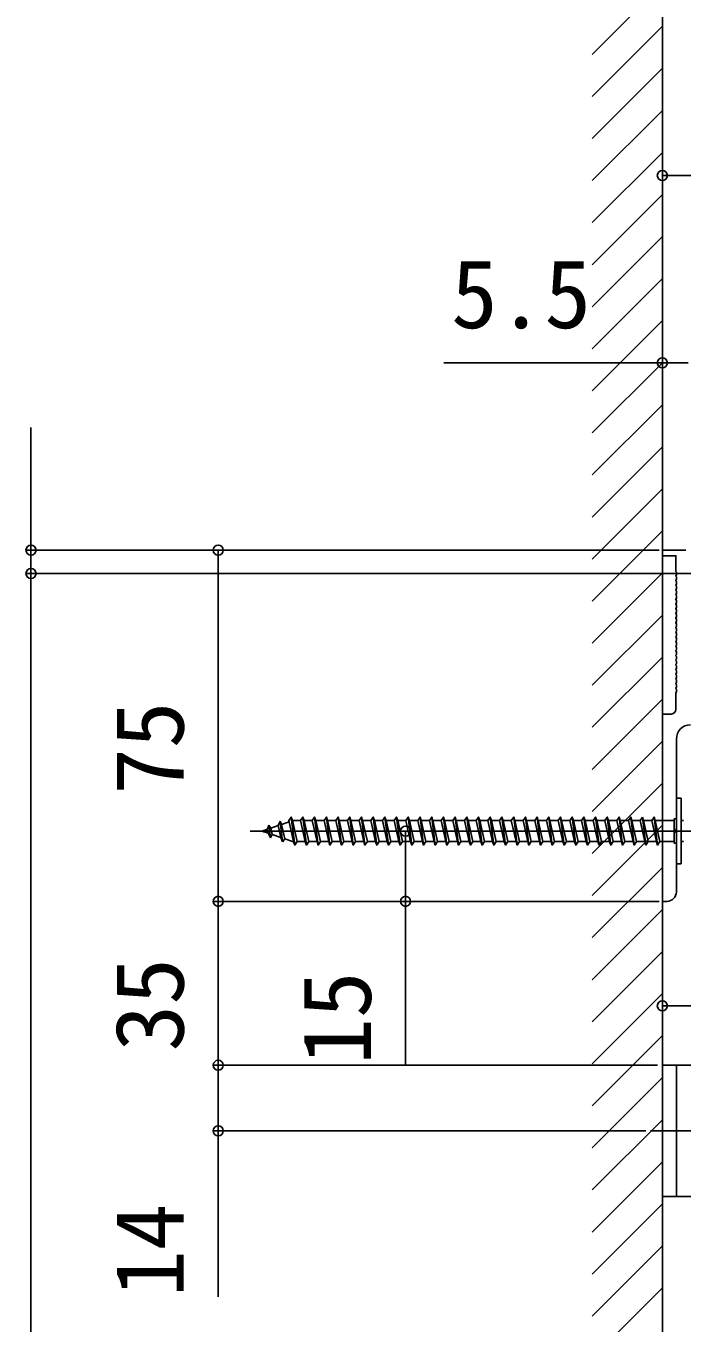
# Model space of a CAD drawing. Units: millimetres, scale not verified. Extents: x -875 to 875, y -1304 to 1297.
# Drawn here: x -547.8 to -407.7, y 251.3 to 528.2 of the extents above; entities that cross this region are included whole.
import ezdxf
from ezdxf.enums import TextEntityAlignment as Align

# ---------------------------------------------------------------- set-up
doc = ezdxf.new("R2010")
doc.units = ezdxf.units.MM
doc.header["$LTSCALE"] = 8
for name, color, linetype in [('0-3_YKK_11', 7, 'Continuous'), ('0-5_YKK_12', 2, 'Continuous'), ('0-6_YKK_13', 4, 'Continuous'), ('0-8_YKK_D', 6, 'Continuous'), ('0-A_YSS_K', 3, 'Continuous')]:
    doc.layers.add(name, color=color, linetype=linetype)
doc.styles.add('ＭＳ ゴシック', font='')
doc.styles.get('ＭＳ ゴシック').set_extended_font_data('MS Gothic')

msp = doc.modelspace()

# ---------------------------------------------------------------- linework, layer by layer
at = {"layer": '0-3_YKK_11'}
msp.add_line((-410.87, 341.317), (-411.87, 341.317), dxfattribs=at)
for points in [[(-408.85, 405.042), (-408.85, 405.592), (-408.97, 405.776), (-408.97, 405.859), (-408.85, 406.042), (-408.85, 406.592), (-408.97, 406.776), (-408.97, 406.859), (-408.85, 407.042), (-408.85, 407.592), (-408.97, 407.776), (-408.97, 407.859), (-408.85, 408.042), (-408.85, 408.592), (-408.97, 408.776), (-408.97, 408.859), (-408.85, 409.042), (-408.85, 409.592), (-408.97, 409.776), (-408.97, 409.859), (-408.85, 410.042), (-408.85, 410.592), (-408.97, 410.776), (-408.97, 410.859), (-408.85, 411.042), (-408.85, 411.592), (-408.97, 411.776), (-408.97, 415.117), (-411.87, 415.117), (-411.87, 416.317), (-406.87, 416.317)], [(-408.85, 395.592), (-408.97, 395.776), (-408.97, 395.859), (-408.85, 396.042), (-408.85, 396.592), (-408.97, 396.776), (-408.97, 396.859), (-408.85, 397.042), (-408.85, 397.592), (-408.97, 397.776), (-408.97, 397.859), (-408.85, 398.042), (-408.85, 398.592), (-408.97, 398.776), (-408.97, 398.859), (-408.85, 399.042), (-408.85, 399.592), (-408.97, 399.776), (-408.97, 399.859), (-408.85, 400.042), (-408.85, 400.592), (-408.97, 400.776), (-408.97, 400.859), (-408.85, 401.042), (-408.85, 401.592), (-408.97, 401.776), (-408.97, 401.859), (-408.85, 402.042), (-408.85, 402.592), (-408.97, 402.776), (-408.97, 402.859), (-408.85, 403.042), (-408.85, 403.592), (-408.97, 403.776), (-408.97, 403.859), (-408.85, 404.042), (-408.85, 404.592), (-408.97, 404.776), (-408.97, 404.859), (-408.85, 405.042)], [(-408.97, 382.317), (-408.97, 385.859), (-408.85, 386.042), (-408.85, 386.592), (-408.97, 386.776), (-408.97, 386.859), (-408.85, 387.042), (-408.85, 387.592), (-408.97, 387.776), (-408.97, 387.859), (-408.85, 388.042), (-408.85, 388.592), (-408.97, 388.776), (-408.97, 388.859), (-408.85, 389.042), (-408.85, 389.592), (-408.97, 389.776), (-408.97, 389.859), (-408.85, 390.042), (-408.85, 390.592), (-408.97, 390.776), (-408.97, 390.859), (-408.85, 391.042), (-408.85, 391.592), (-408.97, 391.776), (-408.97, 391.859), (-408.85, 392.042), (-408.85, 392.592), (-408.97, 392.776), (-408.97, 392.859), (-408.85, 393.042), (-408.85, 393.592), (-408.97, 393.776), (-408.97, 393.859), (-408.85, 394.042), (-408.85, 394.592), (-408.97, 394.776), (-408.97, 394.859), (-408.85, 395.042), (-408.85, 395.592)], [(-411.87, 341.317), (-411.87, 381.317), (-409.97, 381.317)], [(-408.87, 376.017), (-408.87, 356.776), (-408.99, 356.592), (-408.99, 356.042), (-408.87, 355.859), (-408.87, 343.317)]]:
    msp.add_lwpolyline(points, dxfattribs=at)
for centre, radius, start, end in [((-409.97, 382.317), 1, 270.00001, 359.99999), ((-405.87, 376.017), 3, 90.00001, 179.99999), ((-410.87, 343.317), 2, 270.00001, 359.99999)]:
    msp.add_arc(centre, radius, start, end, dxfattribs=at)
at = {"layer": '0-5_YKK_12'}
for p, q in [((-400.87, 356.317), (-499.87, 356.317)), ((-411.87, 306.317), (-201.87, 306.317)), ((-414.37, 292.317), (-352.328, 292.317))]:
    msp.add_line(p, q, dxfattribs=at)
at = {"layer": '0-6_YKK_13'}
for p, q in [((-408.87, 349.317), (-408.87, 363.317)), ((-407.87, 363.317), (-408.87, 363.317)), ((-407.87, 349.317), (-407.87, 363.317)), ((-495.907, 357.614), (-496.209, 356.717)), ((-495.907, 357.614), (-495.512, 356.957)), ((-495.568, 354.904), (-495.907, 357.614)), ((-495.512, 356.957), (-493.887, 357.517)), ((-493.51, 358.439), (-493.887, 357.517)), ((-493.309, 354.919), (-493.887, 357.517)), ((-493.51, 358.439), (-493.19, 357.757)), ((-492.956, 354.004), (-493.51, 358.439)), ((-493.19, 357.757), (-491.564, 358.316)), ((-492.497, 354.639), (-493.19, 357.757)), ((-490.62, 354.067), (-491.62, 358.567)), ((-490.37, 353.317), (-491.12, 359.317)), ((-490.868, 358.556), (-490.836, 358.567)), ((-490.836, 358.567), (-489.12, 358.567)), ((-488.12, 354.067), (-489.12, 358.567)), ((-487.87, 353.317), (-488.62, 359.317)), ((-488.37, 358.567), (-486.62, 358.567)), ((-485.62, 354.067), (-486.62, 358.567)), ((-485.37, 353.317), (-486.12, 359.317)), ((-485.87, 358.567), (-484.12, 358.567)), ((-483.12, 354.067), (-484.12, 358.567)), ((-482.87, 353.317), (-483.62, 359.317)), ((-483.37, 358.567), (-481.62, 358.567)), ((-480.62, 354.067), (-481.62, 358.567)), ((-480.37, 353.317), (-481.12, 359.317)), ((-480.87, 358.567), (-479.12, 358.567)), ((-478.12, 354.067), (-479.12, 358.567)), ((-477.87, 353.317), (-478.62, 359.317)), ((-478.37, 358.567), (-476.62, 358.567)), ((-475.62, 354.067), (-476.62, 358.567)), ((-475.37, 353.317), (-476.12, 359.317)), ((-475.87, 358.567), (-474.12, 358.567)), ((-473.12, 354.067), (-474.12, 358.567)), ((-472.87, 353.317), (-473.62, 359.317)), ((-473.37, 358.567), (-471.62, 358.567)), ((-470.62, 354.067), (-471.62, 358.567)), ((-470.37, 353.317), (-471.12, 359.317)), ((-470.87, 358.567), (-469.12, 358.567)), ((-468.12, 354.067), (-469.12, 358.567)), ((-467.87, 353.317), (-468.62, 359.317)), ((-468.37, 358.567), (-466.62, 358.567)), ((-465.62, 354.067), (-466.62, 358.567)), ((-465.37, 353.317), (-466.12, 359.317)), ((-465.87, 358.567), (-464.12, 358.567)), ((-463.12, 354.067), (-464.12, 358.567)), ((-462.87, 353.317), (-463.62, 359.317)), ((-463.37, 358.567), (-461.62, 358.567)), ((-460.62, 354.067), (-461.62, 358.567)), ((-460.37, 353.317), (-461.12, 359.317)), ((-460.87, 358.567), (-459.12, 358.567)), ((-458.12, 354.067), (-459.12, 358.567)), ((-457.87, 353.317), (-458.62, 359.317)), ((-458.37, 358.567), (-456.62, 358.567)), ((-455.62, 354.067), (-456.62, 358.567)), ((-455.37, 353.317), (-456.12, 359.317)), ((-455.87, 358.567), (-454.12, 358.567)), ((-453.12, 354.067), (-454.12, 358.567)), ((-452.87, 353.317), (-453.62, 359.317)), ((-453.37, 358.567), (-451.62, 358.567)), ((-450.62, 354.067), (-451.62, 358.567)), ((-450.37, 353.317), (-451.12, 359.317)), ((-450.87, 358.567), (-449.12, 358.567)), ((-448.12, 354.067), (-449.12, 358.567)), ((-447.87, 353.317), (-448.62, 359.317)), ((-448.37, 358.567), (-446.62, 358.567)), ((-445.62, 354.067), (-446.62, 358.567)), ((-445.37, 353.317), (-446.12, 359.317)), ((-445.87, 358.567), (-444.12, 358.567)), ((-443.12, 354.067), (-444.12, 358.567)), ((-442.87, 353.317), (-443.62, 359.317)), ((-443.37, 358.567), (-441.62, 358.567)), ((-440.62, 354.067), (-441.62, 358.567)), ((-440.37, 353.317), (-441.12, 359.317)), ((-440.87, 358.567), (-439.12, 358.567)), ((-438.12, 354.067), (-439.12, 358.567)), ((-437.87, 353.317), (-438.62, 359.317)), ((-438.37, 358.567), (-436.62, 358.567)), ((-435.62, 354.067), (-436.62, 358.567)), ((-435.37, 353.317), (-436.12, 359.317)), ((-435.87, 358.567), (-434.12, 358.567)), ((-433.12, 354.067), (-434.12, 358.567)), ((-432.87, 353.317), (-433.62, 359.317)), ((-433.37, 358.567), (-431.62, 358.567)), ((-430.62, 354.067), (-431.62, 358.567)), ((-430.37, 353.317), (-431.12, 359.317)), ((-430.87, 358.567), (-429.12, 358.567)), ((-428.12, 354.067), (-429.12, 358.567)), ((-427.87, 353.317), (-428.62, 359.317)), ((-428.37, 358.567), (-426.62, 358.567)), ((-425.62, 354.067), (-426.62, 358.567)), ((-425.37, 353.317), (-426.12, 359.317)), ((-425.87, 358.567), (-424.12, 358.567)), ((-423.12, 354.067), (-424.12, 358.567)), ((-422.87, 353.317), (-423.62, 359.317)), ((-423.37, 358.567), (-421.62, 358.567)), ((-420.62, 354.067), (-421.62, 358.567)), ((-420.37, 353.317), (-421.12, 359.317)), ((-420.87, 358.567), (-419.12, 358.567)), ((-418.12, 354.067), (-419.12, 358.567)), ((-417.87, 353.317), (-418.62, 359.317)), ((-418.37, 358.567), (-416.62, 358.567)), ((-416.12, 359.317), (-416.62, 358.567)), ((-415.62, 354.067), (-416.62, 358.567)), ((-415.87, 358.567), (-416.12, 359.317)), ((-415.37, 353.317), (-416.12, 359.317)), ((-414.87, 354.067), (-415.87, 358.567)), ((-415.87, 358.567), (-414.12, 358.567)), ((-413.12, 354.067), (-414.12, 358.567)), ((-412.87, 353.317), (-413.62, 359.317)), ((-413.37, 358.567), (-409.37, 358.567)), ((-409.37, 353.717), (-409.37, 358.917)), ((-408.87, 358.917), (-409.37, 358.917)), ((-407.37, 358.567), (-407.87, 358.567)), ((-497.37, 356.317), (-496.209, 356.717)), ((-496.017, 355.851), (-497.37, 356.317)), ((-496.017, 355.851), (-496.209, 356.717)), ((-495.568, 354.904), (-496.017, 355.851)), ((-495.568, 354.904), (-495.204, 355.572)), ((-495.204, 355.572), (-495.512, 356.957)), ((-493.309, 354.919), (-495.204, 355.572)), ((-492.956, 354.004), (-493.309, 354.919)), ((-492.956, 354.004), (-492.497, 354.639)), ((-490.836, 354.067), (-492.497, 354.639)), ((-490.62, 354.067), (-490.836, 354.067)), ((-488.12, 354.067), (-489.87, 354.067)), ((-485.62, 354.067), (-487.37, 354.067)), ((-483.12, 354.067), (-484.87, 354.067)), ((-480.62, 354.067), (-482.37, 354.067)), ((-475.62, 354.067), (-477.37, 354.067)), ((-473.12, 354.067), (-474.87, 354.067)), ((-470.62, 354.067), (-472.37, 354.067)), ((-468.12, 354.067), (-469.87, 354.067)), ((-465.62, 354.067), (-467.37, 354.067)), ((-463.12, 354.067), (-464.87, 354.067)), ((-460.62, 354.067), (-462.37, 354.067)), ((-458.12, 354.067), (-459.87, 354.067)), ((-455.62, 354.067), (-457.37, 354.067)), ((-453.12, 354.067), (-454.87, 354.067)), ((-450.62, 354.067), (-452.37, 354.067)), ((-448.12, 354.067), (-449.87, 354.067)), ((-445.62, 354.067), (-447.37, 354.067)), ((-443.12, 354.067), (-444.87, 354.067)), ((-440.62, 354.067), (-442.37, 354.067)), ((-438.12, 354.067), (-439.87, 354.067)), ((-435.62, 354.067), (-437.37, 354.067)), ((-433.12, 354.067), (-434.87, 354.067)), ((-430.62, 354.067), (-432.37, 354.067)), ((-428.12, 354.067), (-429.87, 354.067)), ((-425.62, 354.067), (-427.37, 354.067)), ((-423.12, 354.067), (-424.87, 354.067)), ((-420.62, 354.067), (-422.37, 354.067)), ((-418.12, 354.067), (-419.87, 354.067)), ((-415.62, 354.067), (-417.37, 354.067)), ((-415.37, 353.317), (-415.62, 354.067)), ((-414.87, 354.067), (-415.37, 353.317)), ((-413.12, 354.067), (-414.87, 354.067)), ((-409.37, 354.067), (-412.37, 354.067)), ((-408.87, 353.717), (-409.37, 353.717)), ((-407.37, 354.067), (-407.87, 354.067)), ((-407.87, 349.317), (-408.87, 349.317)), ((-411.87, 306.317), (-356.328, 306.317)), ((-408.87, 278.317), (-408.87, 306.317))]:
    msp.add_line(p, q, dxfattribs=at)
for points in [[(-489.87, 354.067), (-490.87, 358.567), (-491.12, 359.317), (-491.62, 358.567)], [(-487.37, 354.067), (-488.37, 358.567), (-488.62, 359.317), (-489.12, 358.567)], [(-484.87, 354.067), (-485.87, 358.567), (-486.12, 359.317), (-486.62, 358.567)], [(-482.37, 354.067), (-483.37, 358.567), (-483.62, 359.317), (-484.12, 358.567)], [(-479.87, 354.067), (-480.87, 358.567), (-481.12, 359.317), (-481.62, 358.567)], [(-477.37, 354.067), (-478.37, 358.567), (-478.62, 359.317), (-479.12, 358.567)], [(-474.87, 354.067), (-475.87, 358.567), (-476.12, 359.317), (-476.62, 358.567)], [(-472.37, 354.067), (-473.37, 358.567), (-473.62, 359.317), (-474.12, 358.567)], [(-469.87, 354.067), (-470.87, 358.567), (-471.12, 359.317), (-471.62, 358.567)], [(-467.37, 354.067), (-468.37, 358.567), (-468.62, 359.317), (-469.12, 358.567)], [(-464.87, 354.067), (-465.87, 358.567), (-466.12, 359.317), (-466.62, 358.567)], [(-462.37, 354.067), (-463.37, 358.567), (-463.62, 359.317), (-464.12, 358.567)], [(-459.87, 354.067), (-460.87, 358.567), (-461.12, 359.317), (-461.62, 358.567)], [(-457.37, 354.067), (-458.37, 358.567), (-458.62, 359.317), (-459.12, 358.567)], [(-454.87, 354.067), (-455.87, 358.567), (-456.12, 359.317), (-456.62, 358.567)], [(-452.37, 354.067), (-453.37, 358.567), (-453.62, 359.317), (-454.12, 358.567)], [(-449.87, 354.067), (-450.87, 358.567), (-451.12, 359.317), (-451.62, 358.567)], [(-447.37, 354.067), (-448.37, 358.567), (-448.62, 359.317), (-449.12, 358.567)], [(-444.87, 354.067), (-445.87, 358.567), (-446.12, 359.317), (-446.62, 358.567)], [(-442.37, 354.067), (-443.37, 358.567), (-443.62, 359.317), (-444.12, 358.567)], [(-439.87, 354.067), (-440.87, 358.567), (-441.12, 359.317), (-441.62, 358.567)], [(-437.37, 354.067), (-438.37, 358.567), (-438.62, 359.317), (-439.12, 358.567)], [(-434.87, 354.067), (-435.87, 358.567), (-436.12, 359.317), (-436.62, 358.567)], [(-432.37, 354.067), (-433.37, 358.567), (-433.62, 359.317), (-434.12, 358.567)], [(-429.87, 354.067), (-430.87, 358.567), (-431.12, 359.317), (-431.62, 358.567)], [(-427.37, 354.067), (-428.37, 358.567), (-428.62, 359.317), (-429.12, 358.567)], [(-424.87, 354.067), (-425.87, 358.567), (-426.12, 359.317), (-426.62, 358.567)], [(-422.37, 354.067), (-423.37, 358.567), (-423.62, 359.317), (-424.12, 358.567)], [(-419.87, 354.067), (-420.87, 358.567), (-421.12, 359.317), (-421.62, 358.567)], [(-417.37, 354.067), (-418.37, 358.567), (-418.62, 359.317), (-419.12, 358.567)], [(-412.37, 354.067), (-413.37, 358.567), (-413.62, 359.317), (-414.12, 358.567)], [(-489.87, 354.067), (-490.37, 353.317), (-490.62, 354.067)], [(-487.37, 354.067), (-487.87, 353.317), (-488.12, 354.067)], [(-484.87, 354.067), (-485.37, 353.317), (-485.62, 354.067)], [(-482.37, 354.067), (-482.87, 353.317), (-483.12, 354.067)], [(-478.12, 354.067), (-479.87, 354.067), (-480.37, 353.317), (-480.62, 354.067)], [(-477.37, 354.067), (-477.87, 353.317), (-478.12, 354.067)], [(-474.87, 354.067), (-475.37, 353.317), (-475.62, 354.067)], [(-472.37, 354.067), (-472.87, 353.317), (-473.12, 354.067)], [(-469.87, 354.067), (-470.37, 353.317), (-470.62, 354.067)], [(-467.37, 354.067), (-467.87, 353.317), (-468.12, 354.067)], [(-464.87, 354.067), (-465.37, 353.317), (-465.62, 354.067)], [(-462.37, 354.067), (-462.87, 353.317), (-463.12, 354.067)], [(-459.87, 354.067), (-460.37, 353.317), (-460.62, 354.067)], [(-457.37, 354.067), (-457.87, 353.317), (-458.12, 354.067)], [(-454.87, 354.067), (-455.37, 353.317), (-455.62, 354.067)], [(-452.37, 354.067), (-452.87, 353.317), (-453.12, 354.067)], [(-449.87, 354.067), (-450.37, 353.317), (-450.62, 354.067)], [(-447.37, 354.067), (-447.87, 353.317), (-448.12, 354.067)], [(-444.87, 354.067), (-445.37, 353.317), (-445.62, 354.067)], [(-442.37, 354.067), (-442.87, 353.317), (-443.12, 354.067)], [(-439.87, 354.067), (-440.37, 353.317), (-440.62, 354.067)], [(-437.37, 354.067), (-437.87, 353.317), (-438.12, 354.067)], [(-434.87, 354.067), (-435.37, 353.317), (-435.62, 354.067)], [(-432.37, 354.067), (-432.87, 353.317), (-433.12, 354.067)], [(-429.87, 354.067), (-430.37, 353.317), (-430.62, 354.067)], [(-427.37, 354.067), (-427.87, 353.317), (-428.12, 354.067)], [(-424.87, 354.067), (-425.37, 353.317), (-425.62, 354.067)], [(-422.37, 354.067), (-422.87, 353.317), (-423.12, 354.067)], [(-419.87, 354.067), (-420.37, 353.317), (-420.62, 354.067)], [(-417.37, 354.067), (-417.87, 353.317), (-418.12, 354.067)], [(-412.37, 354.067), (-412.87, 353.317), (-413.12, 354.067)], [(-356.328, 278.317), (-411.87, 278.317), (-411.87, 306.317)]]:
    msp.add_lwpolyline(points, dxfattribs=at)
at = {"layer": '0-8_YKK_D'}
for p, q in [((-411.87, 423.494), (-411.87, 497.317)), ((-411.87, 496.317), (-286.87, 496.317)), ((-411.87, 417.017), (-411.87, 457.317)), ((-411.87, 456.317), (-458.516, 456.317)), ((-406.37, 456.317), (-411.87, 456.317)), ((-546.705, 416.317), (-546.705, 442.508)), ((-412.57, 416.317), (-547.705, 416.317)), ((-546.705, 411.317), (-546.705, 416.317)), ((-412.57, 416.317), (-507.705, 416.317)), ((-506.705, 341.317), (-506.705, 416.317)), ((-390.37, 411.317), (-547.705, 411.317)), ((-390.37, 411.317), (-547.705, 411.317)), ((-546.705, 151.317), (-546.705, 411.317)), ((-546.705, 411.317), (-546.705, 407.017)), ((-412.57, 341.317), (-507.705, 341.317)), ((-412.87, 341.317), (-507.705, 341.317)), ((-506.705, 306.317), (-506.705, 341.317)), ((-412.87, 341.317), (-467.705, 341.317)), ((-412.87, 306.317), (-507.705, 306.317)), ((-412.87, 306.317), (-507.705, 306.317)), ((-415.37, 292.317), (-507.705, 292.317))]:
    msp.add_line(p, q, dxfattribs=at)
for points in [[(-466.705, 356.317), (-466.705, 341.317), (-466.705, 306.472)], [(-411.87, 319.017), (-364.37, 319.017), (-307.025, 319.017)], [(-506.705, 306.317), (-506.705, 292.317), (-506.705, 256.904)]]:
    msp.add_lwpolyline(points, dxfattribs=at)
for centre in [(-411.87, 496.317), (-411.87, 456.317), (-546.705, 416.317), (-506.705, 416.317), (-546.705, 411.317), (-546.705, 411.317), (-466.705, 356.317), (-506.705, 341.317), (-506.705, 341.317), (-466.705, 341.317), (-411.87, 319.017), (-506.705, 306.317), (-506.705, 306.317), (-506.705, 292.317)]:
    msp.add_circle(centre, 1.075, dxfattribs=at)
at = {"layer": '0-A_YSS_K'}
for p, q in [((-411.87, 1103.502), (-411.87, 151.317)), ((-426.87, 522.161), (-411.87, 537.161)), ((-426.87, 513.181), (-411.87, 528.181)), ((-426.87, 504.201), (-411.87, 519.201)), ((-426.87, 495.221), (-411.87, 510.221)), ((-426.87, 486.24), (-411.87, 501.24)), ((-426.87, 477.26), (-411.87, 492.26)), ((-426.87, 468.28), (-411.87, 483.28)), ((-426.87, 459.3), (-411.87, 474.3)), ((-426.87, 450.319), (-411.87, 465.319)), ((-426.87, 441.339), (-411.87, 456.339)), ((-426.87, 432.359), (-411.87, 447.359)), ((-426.87, 423.379), (-411.87, 438.379)), ((-426.87, 414.398), (-411.87, 429.398)), ((-426.87, 405.418), (-411.87, 420.418)), ((-426.87, 396.438), (-411.87, 411.438)), ((-426.87, 387.458), (-411.87, 402.458)), ((-426.87, 378.477), (-411.87, 393.477)), ((-426.87, 369.497), (-411.87, 384.497)), ((-426.87, 360.517), (-411.87, 375.517)), ((-426.87, 351.537), (-411.87, 366.537)), ((-426.87, 342.556), (-411.87, 357.556)), ((-426.87, 333.576), (-411.87, 348.576)), ((-426.87, 324.596), (-411.87, 339.596)), ((-426.87, 315.616), (-411.87, 330.616)), ((-426.87, 306.635), (-411.87, 321.635)), ((-426.87, 297.655), (-411.87, 312.655)), ((-426.87, 288.675), (-411.87, 303.675)), ((-426.87, 279.694), (-411.87, 294.694)), ((-426.87, 270.714), (-411.87, 285.714)), ((-426.87, 261.734), (-411.87, 276.734)), ((-426.87, 252.754), (-411.87, 267.754)), ((-426.87, 243.773), (-411.87, 258.773))]:
    msp.add_line(p, q, dxfattribs=at)

# ---------------------------------------------------------------- texts
at = {"layer": '0-8_YKK_D', "style": 'ＭＳ ゴシック'}
msp.add_text('5.5', height=14.66, dxfattribs=at).set_placement((-456.993, 459.317), align=Align.BOTTOM_LEFT)
for s, p in [('75', (-509.705, 364.045)), ('35', (-509.705, 309.272)), ('15', (-469.705, 306.404)), ('14', (-509.705, 256.835))]:
    msp.add_text(s, height=14.66, rotation=90, dxfattribs=at).set_placement(p, align=Align.BOTTOM_LEFT)

doc.saveas('drawing.dxf')
